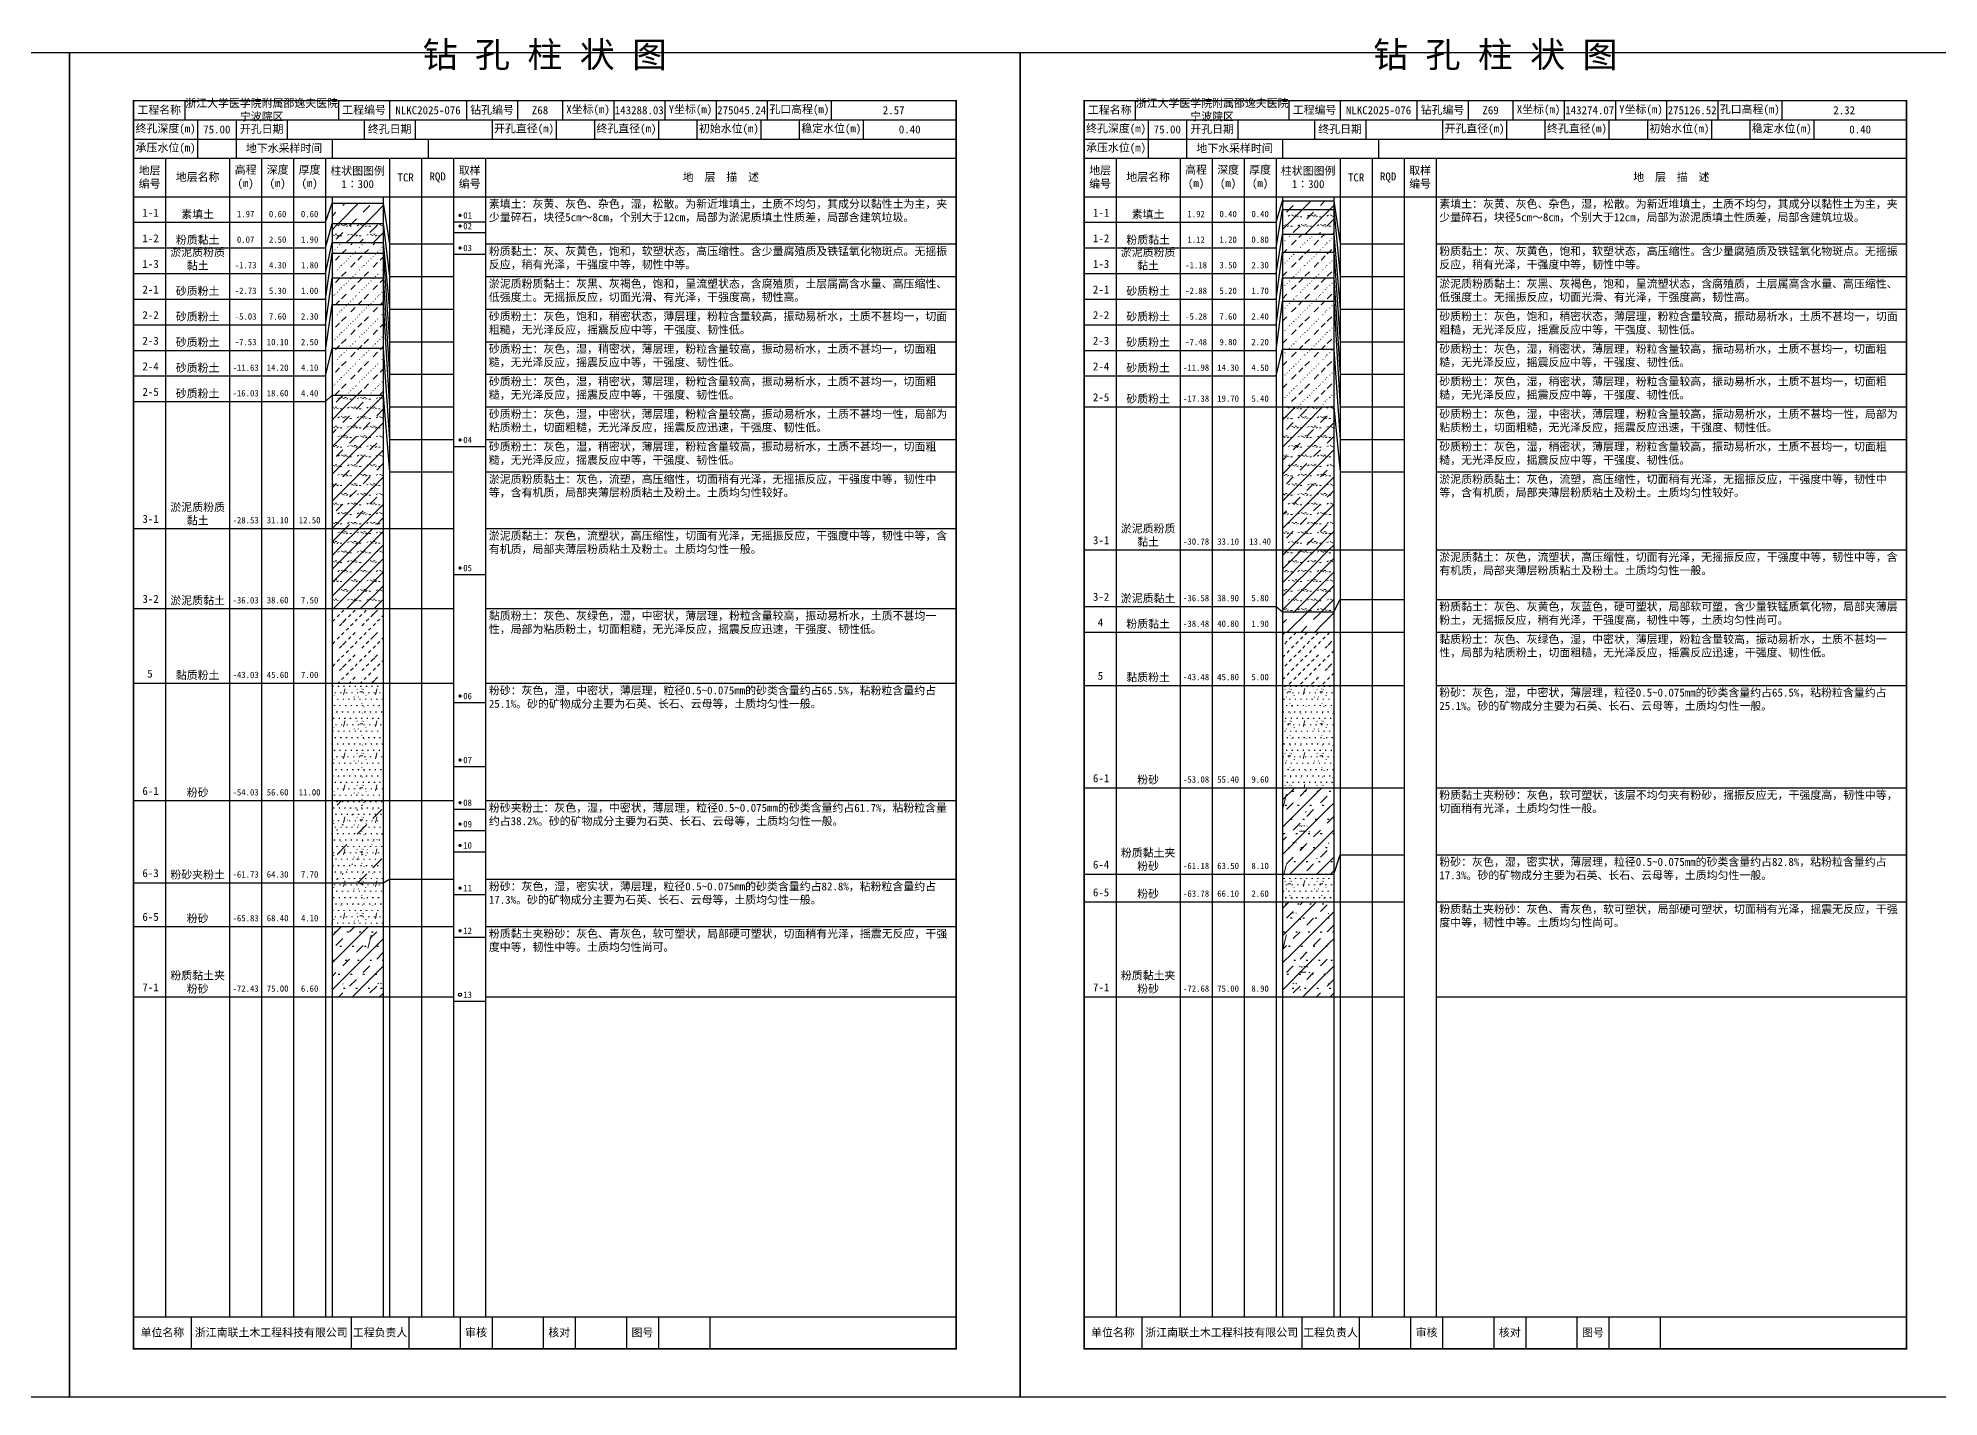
# Model space of a CAD drawing. Extents: x 297 to 65340, y 0 to 425.
# Drawn here: x 52559 to 53153, y 0 to 425 of the extents above; entities that cross this region are included whole.
import ezdxf
from ezdxf.enums import TextEntityAlignment as Align

# ---------------------------------------------------------------- set-up
doc = ezdxf.new("R2010")
doc.units = 0
doc.layers.get('0').update_dxf_attribs({"linetype": 'CONTINUOUS'})
doc.layers.add('FRAME', color=7, linetype='CONTINUOUS')
doc.layers.add('STRATUM', color=7, linetype='CONTINUOUS')
doc.layers.add('HATCH', color=7, linetype='CONTINUOUS', lineweight=13)
doc.styles.add('ST', font='')
doc.styles.get('ST').set_extended_font_data('SimSun')
pattern_1 = [(45, (0, 0), (-4.2426407, 4.2426407), [10, 0]), (45, (1.061, -3.182), (-2.12132034, 6.363961), [3, -3])]
pattern_2 = [(45, (0, 0), (-4.2426407, 4.2426407), [10, 0]), (45, (1.061, -3.182), (-2.12132034, 6.363961), [3, -3]), (26.565, (1.0741, -0.2536), (5.99982296, 5.99981224), [0.567, -12.849]), (0, (0.507, -0.2536), (0, 6), [0.567, -5.433]), (26.565, (-1.5813, 0), (5.99982296, 5.99981224), [0.567, -12.849]), (0, (-1.074, 0.2536), (0, 6), [0.567, -5.433]), (153.435, (0.5071, -0.2536), (-5.9998176, -5.36e-06), [1.134, -12.2826]), (26.565, (4.0741, 2.7464), (5.99982296, 5.99981224), [0.567, -12.849]), (0, (3.507, 2.7464), (0, 6), [0.567, -5.433]), (26.565, (1.4187, 3), (5.99982296, 5.99981224), [0.567, -12.849]), (0, (1.926, 3.2536), (0, 6), [0.567, -5.433]), (153.435, (3.5071, 2.7464), (-5.9998176, -5.36e-06), [1.134, -12.2826])]
pattern_3 = [(45.000006, (0, 0), (-7.3e-07, 6.99998237), [1.971956, -7.927535]), (45.000006, (2.813, 2.829), (-7.3e-07, 6.99998237), [1.99367, -7.905828]), (45.000006, (5.0675, 5.082), (-7.3e-07, 6.99998237), [1.813609, -8.085882]), (26.565052, (0, 3.5), (7.00000042, 7.00000017), [0.0965, -15.555976]), (36.869899, (0.7, 4.2), (6.999999835, 7.000000165), [0.197747, -34.802253]), (315.00001, (3.5, 6.976), (6.99998237, 1.2e-06), [0.033054, -9.866441]), (26.565052, (3.5, 0), (7.00000042, 7.00000017), [0.144749, -15.507727]), (26.565052, (4.2, 0.7), (7.00000042, 7.00000017), [0.10528, -15.547196]), (90.000004, (4.55, 1.05), (-7, -5e-07), [0.028767, -6.971233]), (26.565052, (4.9, 1.4), (7.00000042, 7.00000017), [0.091014, -31.213938]), (36.869899, (5.6, 2.1), (6.999999835, 7.000000165), [0.110692, -34.889308]), (45.000002, (6.3, 2.8), (-2.4e-07, 6.99998237), [0.109112, -9.790383]), (315.00001, (6.914, 3.548), (6.99998237, 1.2e-06), [0.033054, -9.866441]), (36.869898, (1.4, 4.9), (6.999999957, 7.000000043), [0.10224, -34.89776]), (53.130103, (2.1, 5.6), (13.999999763, 21.000000158), [0.134384, -34.865616]), (53.130103, (2.8, 6.3), (13.999999763, 21.000000158), [0.126246, -34.873754])]
pattern_4 = [(45, (0, 0), (-2.12132034, 2.12132034), [10, 0]), (26.565, (1.0741, -0.2536), (5.99982296, 5.99981224), [0.567, -12.849]), (0, (0.507, -0.2536), (0, 6), [0.567, -5.433]), (26.565, (-1.5813, 0), (5.99982296, 5.99981224), [0.567, -12.849]), (0, (-1.074, 0.2536), (0, 6), [0.567, -5.433]), (153.435, (0.5071, -0.2536), (-5.9998176, -5.36e-06), [1.134, -12.2826]), (26.565, (4.0741, 2.7464), (5.99982296, 5.99981224), [0.567, -12.849]), (0, (3.507, 2.7464), (0, 6), [0.567, -5.433]), (26.565, (1.4187, 3), (5.99982296, 5.99981224), [0.567, -12.849]), (0, (1.926, 3.2536), (0, 6), [0.567, -5.433]), (153.435, (3.5071, 2.7464), (-5.9998176, -5.36e-06), [1.134, -12.2826])]
pattern_5 = [(45.000005, (0, 0), (-6e-07, 6.99998237), [0.947297, -8.952198]), (45.000005, (1.4, 1.4), (-6e-07, 6.99998237), [0.986898, -8.912597]), (45.000005, (2.8, 2.8), (-6e-07, 6.99998237), [1.060182, -8.839313]), (45.000005, (4.2, 4.2), (-6e-07, 6.99998237), [0.949178, -8.950318]), (45.000005, (5.6, 5.6), (-6e-07, 6.99998237), [1.036501, -8.862994]), (45.000005, (3.5, 0), (-6e-07, 6.99998237), [1.013348, -8.886147]), (45.000005, (4.9, 1.4), (-6e-07, 6.99998237), [1.078956, -12.120371]), (45.000005, (6.3, 2.8), (-6e-07, 6.99998237), [0.998824, -8.900671]), (45.000003, (0.7, 4.2), (-3.7e-07, 6.99998237), [1.05533, -8.844165]), (45.000003, (2.1, 5.6), (-3.7e-07, 6.99998237), [1.036501, -8.862994])]
pattern_6 = [(82.875, (-0.8346, -1.206), (0.00036925, 10.000176442), [0.08929, -80.53371]), (143.13, (-0.7336, -1.2818), (-29.99996427, 20.00005359), [0.12627, -49.87373]), (172.875, (-0.5564, -1.304), (-70.000245666, 9.99966033), [0.17857, -80.44443]), (206.565, (-0.378, -1.2147), (-9.99970493, -9.99968706), [0.19954, -22.16046]), (243.435, (-0.2887, -1.0363), (8.93e-06, -9.999696), [0.19954, -22.16146]), (255.964, (-0.1994, -0.679), (-0.00020004, -9.99950129), [0.36813, -40.86287]), (255.964, (0.1106, 0.561), (-0.00020004, -9.99950129), [1.27838, -39.95262]), (255.964, (0.179, 0.835), (-0.00020004, -9.99950129), [0.28235, -40.94865]), (216.87, (0.3694, 1.0892), (-9.999982136, -10.000017864), [0.12627, -49.87373]), (243.435, (0.2683, 1.0135), (8.93e-06, -9.999696), [0.19954, -22.16146]), (206.565, (0.548, 1.1785), (-9.99970493, -9.99968706), [0.19954, -22.16046]), (172.875, (0.725, 1.1563), (-70.000245666, 9.99966033), [0.17857, -80.44443]), (143.13, (0.826, 1.0806), (-29.99996427, 20.00005359), [0.12627, -49.87373]), (82.875, (0.815, 0.992), (0.00036925, 10.000176442), [0.08929, -80.53371]), (0, (-0.33, 0.34), (0, 10), [0.89286, -9.10714]), (0, (0.025, 0), (1, 2), [0, -1.75]), (0, (0, 0.025), (1, 2), [0, -1.75]), (0, (0, 0), (1, 2), [0, -1.75]), (0, (-0.025, 0), (1, 2), [0, -1.75]), (0, (0, -0.025), (1, 2), [0, -1.75])]
pattern_7 = [(82.875, (-1.8361, -2.6533), (0.00081235, 22.00038817), [0.196438, -177.174162]), (143.13, (-1.614, -2.82), (-65.9999214, 44.0001179), [0.277794, -109.722206]), (172.875, (-1.224, -2.8687), (-154.00054047, 21.99925272), [0.392854, -176.977746]), (206.565, (-0.831, -2.672), (-21.9993508, -21.9993115), [0.438988, -48.753012]), (243.435, (-0.635, -2.28), (1.96e-05, -21.9993312), [0.438988, -48.755212]), (255.964, (-0.4387, -1.494), (-0.0004401, -21.99890283), [0.809886, -89.898314]), (255.964, (0.2434, 1.2344), (-0.0004401, -21.99890283), [2.812436, -87.895764]), (255.964, (0.394, 1.837), (-0.0004401, -21.99890283), [0.62117, -90.08703]), (216.87, (0.8126, 2.3963), (-21.9999607, -22.0000393), [0.277794, -109.722206]), (243.435, (0.59, 2.23), (1.96e-05, -21.9993312), [0.438988, -48.755212]), (206.565, (1.205, 2.593), (-21.9993508, -21.9993115), [0.438988, -48.753012]), (172.875, (1.595, 2.544), (-154.00054047, 21.99925272), [0.392854, -176.977746]), (143.13, (1.8173, 2.3772), (-65.9999214, 44.0001179), [0.277794, -109.722206]), (82.875, (1.793, 2.1823), (0.00081235, 22.00038817), [0.196438, -177.174162]), (0, (-0.725, 0.748), (0, 22), [1.964292, -20.035708]), (0, (0.055, 0), (2.2, 4.4), [0, -3.85]), (0, (0, 0.055), (2.2, 4.4), [0, -3.85]), (0, (0, 0), (2.2, 4.4), [0, -3.85]), (0, (-0.055, 0), (2.2, 4.4), [0, -3.85]), (0, (0, -0.055), (2.2, 4.4), [0, -3.85])]

# ---------------------------------------------------------------- blocks, each defined once
blk = doc.blocks.new('SolidCircle')
at = {"const_width": 0.5}
blk.add_lwpolyline([(-0.25, 0, 1), (0.25, 0, 1)], format="xyb", close=True, dxfattribs=at)

msp = doc.modelspace()

# ---------------------------------------------------------------- hatches: boundary and pattern name
at = {"layer": 'HATCH'}
h = msp.add_hatch(dxfattribs=at)
h.set_pattern_fill('FZNT', color=256, style=0)
h.set_pattern_definition(pattern_1)
h.paths.add_polyline_path([(52667, 373), (52651, 373), (52651, 366.67), (52667, 366.67)])
h = msp.add_hatch(dxfattribs=at)
h.set_pattern_fill('FZNT', color=256, style=0)
h.set_pattern_definition(pattern_1)
h.paths.add_polyline_path([(52964, 373.67), (52948, 373.67), (52948, 371), (52964, 371)])
h = msp.add_hatch(dxfattribs=at)
h.set_pattern_fill('YNFNT', color=256, style=0)
h.set_pattern_definition(pattern_2)
h.paths.add_polyline_path([(52964, 371), (52948, 371), (52948, 363.33), (52964, 363.33)])
h = msp.add_hatch(dxfattribs=at)
h.set_pattern_fill('YNFNT', color=256, style=0)
h.set_pattern_definition(pattern_2)
h.paths.add_polyline_path([(52667, 366.67), (52651, 366.67), (52651, 360.67), (52667, 360.67)])
h = msp.add_hatch(dxfattribs=at)
h.set_pattern_fill('SZFT', color=256, style=0)
h.set_pattern_definition(pattern_3)
h.paths.add_polyline_path([(52964, 363.33), (52948, 363.33), (52948, 357.67), (52964, 357.67)])
h = msp.add_hatch(dxfattribs=at)
h.set_pattern_fill('SZFT', color=256, style=0)
h.set_pattern_definition(pattern_3)
h.paths.add_polyline_path([(52667, 360.67), (52651, 360.67), (52651, 357.33), (52667, 357.33)])
h = msp.add_hatch(dxfattribs=at)
h.set_pattern_fill('SZFT', color=256, style=0)
h.set_pattern_definition(pattern_3)
h.paths.add_polyline_path([(52667, 357.33), (52651, 357.33), (52651, 349.67), (52667, 349.67)])
h = msp.add_hatch(dxfattribs=at)
h.set_pattern_fill('SZFT', color=256, style=0)
h.set_pattern_definition(pattern_3)
h.paths.add_polyline_path([(52964, 357.67), (52948, 357.67), (52948, 349.67), (52964, 349.67)])
h = msp.add_hatch(dxfattribs=at)
h.set_pattern_fill('SZFT', color=256, style=0)
h.set_pattern_definition(pattern_3)
h.paths.add_polyline_path([(52667, 349.67), (52651, 349.67), (52651, 341.33), (52667, 341.33)])
h = msp.add_hatch(dxfattribs=at)
h.set_pattern_fill('SZFT', color=256, style=0)
h.set_pattern_definition(pattern_3)
h.paths.add_polyline_path([(52964, 349.67), (52948, 349.67), (52948, 342.33), (52964, 342.33)])
h = msp.add_hatch(dxfattribs=at)
h.set_pattern_fill('SZFT', color=256, style=0)
h.set_pattern_definition(pattern_3)
h.paths.add_polyline_path([(52667, 341.33), (52651, 341.33), (52651, 327.67), (52667, 327.67)])
h = msp.add_hatch(dxfattribs=at)
h.set_pattern_fill('SZFT', color=256, style=0)
h.set_pattern_definition(pattern_3)
h.paths.add_polyline_path([(52964, 342.33), (52948, 342.33), (52948, 327.33), (52964, 327.33)])
h = msp.add_hatch(dxfattribs=at)
h.set_pattern_fill('SZFT', color=256, style=0)
h.set_pattern_definition(pattern_3)
h.paths.add_polyline_path([(52667, 327.67), (52651, 327.67), (52651, 313), (52667, 313)])
h = msp.add_hatch(dxfattribs=at)
h.set_pattern_fill('SZFT', color=256, style=0)
h.set_pattern_definition(pattern_3)
h.paths.add_polyline_path([(52964, 327.33), (52948, 327.33), (52948, 309.33), (52964, 309.33)])
h = msp.add_hatch(dxfattribs=at)
h.set_pattern_fill('YNFNT', color=256, style=0)
h.set_pattern_definition(pattern_2)
h.paths.add_polyline_path([(52667, 313), (52651, 313), (52651, 271.33), (52667, 271.33)])
h = msp.add_hatch(dxfattribs=at)
h.set_pattern_fill('YNFNT', color=256, style=0)
h.set_pattern_definition(pattern_2)
h.paths.add_polyline_path([(52964, 309.33), (52948, 309.33), (52948, 264.67), (52964, 264.67)])
h = msp.add_hatch(dxfattribs=at)
h.set_pattern_fill('YNNT', color=256, style=0)
h.set_pattern_definition(pattern_4)
h.paths.add_polyline_path([(52667, 271.33), (52651, 271.33), (52651, 246.33), (52667, 246.33)])
h = msp.add_hatch(dxfattribs=at)
h.set_pattern_fill('YNNT', color=256, style=0)
h.set_pattern_definition(pattern_4)
h.paths.add_polyline_path([(52964, 264.67), (52948, 264.67), (52948, 245.33), (52964, 245.33)])
h = msp.add_hatch(dxfattribs=at)
h.set_pattern_fill('NZFT', color=256, style=0)
h.set_pattern_definition(pattern_5)
h.paths.add_polyline_path([(52667, 246.33), (52651, 246.33), (52651, 223), (52667, 223)])
h = msp.add_hatch(dxfattribs=at)
h.set_pattern_fill('FZNT', color=256, style=0)
h.set_pattern_definition(pattern_1)
h.paths.add_polyline_path([(52964, 245.33), (52948, 245.33), (52948, 239), (52964, 239)])
h = msp.add_hatch(dxfattribs=at)
h.set_pattern_fill('NZFT', color=256, style=0)
h.set_pattern_definition(pattern_5)
h.paths.add_polyline_path([(52964, 239), (52948, 239), (52948, 222.33), (52964, 222.33)])
h = msp.add_hatch(dxfattribs=at)
h.set_pattern_fill('FS', color=256, style=0)
h.set_pattern_definition(pattern_6)
h.paths.add_polyline_path([(52667, 223), (52651, 223), (52651, 186.33), (52667, 186.33)])
h = msp.add_hatch(dxfattribs=at)
h.set_pattern_fill('FS', color=256, style=0)
h.set_pattern_definition(pattern_6)
h.paths.add_polyline_path([(52964, 222.33), (52948, 222.33), (52948, 190.33), (52964, 190.33)])
h = msp.add_hatch(dxfattribs=at)
h.set_pattern_fill('FZNT', color=256, style=0)
h.set_pattern_definition(pattern_1)
h.paths.add_polyline_path([(52964, 190.33), (52948, 190.33), (52948, 163.33), (52964, 163.33)])
h = msp.add_hatch(dxfattribs=at)
h.set_pattern_fill('FS', color=256, scale=2.2, style=0)
h.set_pattern_definition(pattern_7)
h.paths.add_polyline_path([(52964, 190.33), (52948, 190.33), (52948, 163.33), (52964, 163.33)])
h = msp.add_hatch(dxfattribs=at)
h.set_pattern_fill('FS', color=256, style=0)
h.set_pattern_definition(pattern_6)
h.paths.add_polyline_path([(52667, 186.33), (52651, 186.33), (52651, 160.67), (52667, 160.67)])
h = msp.add_hatch(dxfattribs=at)
h.set_pattern_fill('SZFT', color=256, scale=2.2, style=0)
h.set_pattern_definition([(45.000006, (0, 0), (-1.6e-06, 15.3999612), [4.338303, -17.440577]), (45.000006, (6.188, 6.223), (-1.6e-06, 15.3999612), [4.386074, -17.3928216]), (45.000006, (11.148, 11.181), (-1.6e-06, 15.3999612), [3.98994, -17.7889404]), (26.565052, (0, 7.7), (15.4000009, 15.4000004), [0.2123, -34.223147]), (36.869899, (1.54, 9.24), (15.39999964, 15.40000036), [0.4350434, -76.5649566]), (315.00001, (7.7, 15.347), (15.3999612, 2.7e-06), [0.072719, -21.70617]), (26.565052, (7.7, 0), (15.4000009, 15.4000004), [0.318448, -34.1169994]), (26.565052, (9.24, 1.54), (15.4000009, 15.4000004), [0.231616, -34.203831]), (90.000004, (10.01, 2.31), (-15.4, -1e-06), [0.0632874, -15.3367126]), (26.565052, (10.78, 3.08), (15.4000009, 15.4000004), [0.200231, -68.670664]), (36.869899, (12.32, 4.62), (15.39999964, 15.40000036), [0.2435224, -76.7564776]), (45.000002, (13.86, 6.16), (-5e-07, 15.3999612), [0.2400464, -21.5388426]), (315.00001, (15.211, 7.805), (15.3999612, 2.7e-06), [0.072719, -21.70617]), (36.869898, (3.08, 10.78), (15.3999999, 15.4000001), [0.224928, -76.775072]), (53.130103, (4.62, 12.32), (30.79999948, 46.20000035), [0.295645, -76.704355]), (53.130103, (6.16, 13.86), (30.79999948, 46.20000035), [0.277741, -76.722259])])
h.paths.add_polyline_path([(52667, 186.33), (52651, 186.33), (52651, 160.67), (52667, 160.67)])
h = msp.add_hatch(dxfattribs=at)
h.set_pattern_fill('FS', color=256, style=0)
h.set_pattern_definition(pattern_6)
h.paths.add_polyline_path([(52667, 160.67), (52651, 160.67), (52651, 147), (52667, 147)])
h = msp.add_hatch(dxfattribs=at)
h.set_pattern_fill('FS', color=256, style=0)
h.set_pattern_definition(pattern_6)
h.paths.add_polyline_path([(52964, 163.33), (52948, 163.33), (52948, 154.67), (52964, 154.67)])
h = msp.add_hatch(dxfattribs=at)
h.set_pattern_fill('FZNT', color=256, style=0)
h.set_pattern_definition(pattern_1)
h.paths.add_polyline_path([(52964, 154.67), (52948, 154.67), (52948, 125), (52964, 125)])
h = msp.add_hatch(dxfattribs=at)
h.set_pattern_fill('FS', color=256, scale=2.2, style=0)
h.set_pattern_definition(pattern_7)
h.paths.add_polyline_path([(52964, 154.67), (52948, 154.67), (52948, 125), (52964, 125)])
h = msp.add_hatch(dxfattribs=at)
h.set_pattern_fill('FZNT', color=256, style=0)
h.set_pattern_definition(pattern_1)
h.paths.add_polyline_path([(52667, 147), (52651, 147), (52651, 125), (52667, 125)])
h = msp.add_hatch(dxfattribs=at)
h.set_pattern_fill('FS', color=256, scale=2.2, style=0)
h.set_pattern_definition(pattern_7)
h.paths.add_polyline_path([(52667, 147), (52651, 147), (52651, 125), (52667, 125)])

# ---------------------------------------------------------------- linework, layer by layer
at = {"layer": 'FRAME', "color": 245, "linetype": 'Continuous'}
for points in [[(52272, 0), (52569, 0), (52569, 420), (52272, 420)], [(52569, 0), (52866, 0), (52866, 420), (52569, 420)], [(52866, 0), (53163, 0), (53163, 420), (52866, 420)]]:
    msp.add_lwpolyline(points, close=True, dxfattribs=at)
at = {"layer": 'FRAME', "linetype": 'Continuous', "const_width": 0.5}
for points in [[(52589, 15), (52846, 15), (52846, 405), (52589, 405)], [(52886, 15), (53143, 15), (53143, 405), (52886, 405)]]:
    msp.add_lwpolyline(points, close=True, dxfattribs=at)
at = {"layer": 'FRAME', "color": 0, "linetype": 'Continuous'}
for points in [[(52605, 405), (52605, 399)], [(52653, 405), (52653, 399)], [(52669, 405), (52669, 399)], [(52693, 405), (52693, 399)], [(52709, 405), (52709, 399)], [(52723, 405), (52723, 399)], [(52739, 405), (52739, 399)], [(52755, 405), (52755, 399)], [(52771, 405), (52771, 399)], [(52787, 405), (52787, 399)], [(52807, 405), (52807, 399)], [(52846, 405), (52846, 399)], [(52902, 405), (52902, 399)], [(52950, 405), (52950, 399)], [(52966, 405), (52966, 399)], [(52990, 405), (52990, 399)], [(53006, 405), (53006, 399)], [(53020, 405), (53020, 399)], [(53036, 405), (53036, 399)], [(53052, 405), (53052, 399)], [(53068, 405), (53068, 399)], [(53084, 405), (53084, 399)], [(53104, 405), (53104, 399)], [(53143, 405), (53143, 399)], [(52589, 399), (52846, 399)], [(52609, 399), (52609, 393)], [(52621, 399), (52621, 393)], [(52637, 399), (52637, 393)], [(52661, 399), (52661, 393)], [(52677, 399), (52677, 393)], [(52701, 399), (52701, 393)], [(52721, 399), (52721, 393)], [(52733, 399), (52733, 393)], [(52753, 399), (52753, 393)], [(52765, 399), (52765, 393)], [(52785, 399), (52785, 393)], [(52797, 399), (52797, 393)], [(52817, 399), (52817, 393)], [(52846, 399), (52846, 393)], [(52886, 399), (53143, 399)], [(52906, 399), (52906, 393)], [(52918, 399), (52918, 393)], [(52934, 399), (52934, 393)], [(52958, 399), (52958, 393)], [(52974, 399), (52974, 393)], [(52998, 399), (52998, 393)], [(53018, 399), (53018, 393)], [(53030, 399), (53030, 393)], [(53050, 399), (53050, 393)], [(53062, 399), (53062, 393)], [(53082, 399), (53082, 393)], [(53094, 399), (53094, 393)], [(53114, 399), (53114, 393)], [(53143, 399), (53143, 393)], [(52589, 393), (52846, 393)], [(52609, 393), (52609, 387)], [(52621, 393), (52621, 387)], [(52651, 393), (52651, 387)], [(52681, 393), (52681, 387)], [(52886, 393), (53143, 393)], [(52906, 393), (52906, 387)], [(52918, 393), (52918, 387)], [(52948, 393), (52948, 387)], [(52978, 393), (52978, 387)], [(52589, 387), (52846, 387)], [(52599, 387), (52599, 25)], [(52619, 387), (52619, 25)], [(52629, 387), (52629, 25)], [(52639, 387), (52639, 25)], [(52649, 387), (52649, 25)], [(52669, 387), (52669, 25)], [(52679, 387), (52679, 25)], [(52689, 387), (52689, 25)], [(52699, 387), (52699, 25)], [(52846, 387), (52846, 25)], [(52886, 387), (53143, 387)], [(52896, 387), (52896, 25)], [(52916, 387), (52916, 25)], [(52926, 387), (52926, 25)], [(52936, 387), (52936, 25)], [(52946, 387), (52946, 25)], [(52966, 387), (52966, 25)], [(52976, 387), (52976, 25)], [(52986, 387), (52986, 25)], [(52996, 387), (52996, 25)], [(53143, 387), (53143, 25)], [(52589, 375), (52846, 375)], [(52651, 375), (52651, 25)], [(52667, 375), (52667, 25)], [(52886, 375), (53143, 375)], [(52948, 375), (52948, 25)], [(52964, 375), (52964, 25)], [(52589, 25), (52846, 25)], [(52607, 25), (52607, 15)], [(52657, 25), (52657, 15)], [(52675, 25), (52675, 15)], [(52691, 25), (52691, 15)], [(52701, 25), (52701, 15)], [(52717, 25), (52717, 15)], [(52727, 25), (52727, 15)], [(52743, 25), (52743, 15)], [(52753, 25), (52753, 15)], [(52769, 25), (52769, 15)], [(52886, 25), (53143, 25)], [(52904, 25), (52904, 15)], [(52954, 25), (52954, 15)], [(52972, 25), (52972, 15)], [(52988, 25), (52988, 15)], [(52998, 25), (52998, 15)], [(53014, 25), (53014, 15)], [(53024, 25), (53024, 15)], [(53040, 25), (53040, 15)], [(53050, 25), (53050, 15)], [(53066, 25), (53066, 15)]]:
    msp.add_lwpolyline(points, dxfattribs=at)
at = {"layer": 'STRATUM', "linetype": 'Continuous'}
for points in [[(52649, 367), (52651, 373), (52667, 373), (52669, 360.23)], [(52946, 367), (52948, 373.67), (52964, 373.67), (52966, 360.23)], [(52946, 359), (52948, 371), (52964, 371), (52966, 350.06)], [(52589, 367), (52599, 367)], [(52599, 367), (52619, 367)], [(52619, 367), (52629, 367)], [(52629, 367), (52639, 367)], [(52639, 367), (52649, 367)], [(52649, 359), (52651, 366.67), (52667, 366.67), (52669, 350.06)], [(52689, 367.17), (52699, 367.17)], [(52689, 363.83), (52699, 363.83)], [(52886, 367), (52896, 367)], [(52896, 367), (52916, 367)], [(52916, 367), (52926, 367)], [(52926, 367), (52936, 367)], [(52936, 367), (52946, 367)], [(52946, 351), (52948, 363.33), (52964, 363.33), (52966, 339.88)], [(52589, 359), (52599, 359)], [(52599, 359), (52619, 359)], [(52619, 359), (52629, 359)], [(52629, 359), (52639, 359)], [(52639, 359), (52649, 359)], [(52649, 351), (52651, 360.67), (52667, 360.67), (52669, 339.88)], [(52649, 343), (52651, 357.33), (52667, 357.33), (52669, 329.7)], [(52669, 360.23), (52679, 360.23)], [(52679, 360.23), (52689, 360.23)], [(52689, 357), (52699, 357)], [(52699, 360.23), (52846, 360.23)], [(52886, 359), (52896, 359)], [(52896, 359), (52916, 359)], [(52916, 359), (52926, 359)], [(52926, 359), (52936, 359)], [(52936, 359), (52946, 359)], [(52946, 343), (52948, 357.67), (52964, 357.67), (52966, 329.7)], [(52966, 360.23), (52976, 360.23)], [(52976, 360.23), (52986, 360.23)], [(52996, 360.23), (53143, 360.23)], [(52589, 351), (52599, 351)], [(52599, 351), (52619, 351)], [(52619, 351), (52629, 351)], [(52629, 351), (52639, 351)], [(52639, 351), (52649, 351)], [(52886, 351), (52896, 351)], [(52896, 351), (52916, 351)], [(52916, 351), (52926, 351)], [(52926, 351), (52936, 351)], [(52936, 351), (52946, 351)], [(52649, 335), (52651, 349.67), (52667, 349.67), (52669, 319.53)], [(52669, 350.06), (52679, 350.06)], [(52679, 350.06), (52689, 350.06)], [(52699, 350.06), (52846, 350.06)], [(52946, 335), (52948, 349.67), (52964, 349.67), (52966, 319.53)], [(52966, 350.06), (52976, 350.06)], [(52976, 350.06), (52986, 350.06)], [(52996, 350.06), (53143, 350.06)], [(52589, 343), (52599, 343)], [(52599, 343), (52619, 343)], [(52619, 343), (52629, 343)], [(52629, 343), (52639, 343)], [(52639, 343), (52649, 343)], [(52649, 327), (52651, 341.33), (52667, 341.33), (52669, 309.35)], [(52669, 339.88), (52679, 339.88)], [(52679, 339.88), (52689, 339.88)], [(52699, 339.88), (52846, 339.88)], [(52886, 343), (52896, 343)], [(52896, 343), (52916, 343)], [(52916, 343), (52926, 343)], [(52926, 343), (52936, 343)], [(52936, 343), (52946, 343)], [(52946, 327), (52948, 342.33), (52964, 342.33), (52966, 309.35)], [(52966, 339.88), (52976, 339.88)], [(52976, 339.88), (52986, 339.88)], [(52996, 339.88), (53143, 339.88)], [(52589, 335), (52599, 335)], [(52599, 335), (52619, 335)], [(52619, 335), (52629, 335)], [(52629, 335), (52639, 335)], [(52639, 335), (52649, 335)], [(52886, 335), (52896, 335)], [(52896, 335), (52916, 335)], [(52916, 335), (52926, 335)], [(52926, 335), (52936, 335)], [(52936, 335), (52946, 335)], [(52589, 327), (52599, 327)], [(52599, 327), (52619, 327)], [(52619, 327), (52629, 327)], [(52629, 327), (52639, 327)], [(52639, 327), (52649, 327)], [(52649, 319), (52651, 327.67), (52667, 327.67), (52669, 299.17)], [(52669, 329.7), (52679, 329.7)], [(52679, 329.7), (52689, 329.7)], [(52699, 329.7), (52846, 329.7)], [(52886, 327), (52896, 327)], [(52896, 327), (52916, 327)], [(52916, 327), (52926, 327)], [(52926, 327), (52936, 327)], [(52936, 327), (52946, 327)], [(52946, 319), (52948, 327.33), (52964, 327.33), (52966, 299.17)], [(52966, 329.7), (52976, 329.7)], [(52976, 329.7), (52986, 329.7)], [(52996, 329.7), (53143, 329.7)], [(52589, 319), (52599, 319)], [(52599, 319), (52619, 319)], [(52619, 319), (52629, 319)], [(52629, 319), (52639, 319)], [(52639, 319), (52649, 319)], [(52669, 319.53), (52679, 319.53)], [(52679, 319.53), (52689, 319.53)], [(52699, 319.53), (52846, 319.53)], [(52886, 319), (52896, 319)], [(52896, 319), (52916, 319)], [(52916, 319), (52926, 319)], [(52926, 319), (52936, 319)], [(52936, 319), (52946, 319)], [(52966, 319.53), (52976, 319.53)], [(52976, 319.53), (52986, 319.53)], [(52996, 319.53), (53143, 319.53)], [(52589, 311), (52599, 311)], [(52599, 311), (52619, 311)], [(52619, 311), (52629, 311)], [(52629, 311), (52639, 311)], [(52639, 311), (52649, 311)], [(52649, 311), (52651, 313), (52667, 313), (52669, 289)], [(52669, 309.35), (52679, 309.35)], [(52679, 309.35), (52689, 309.35)], [(52699, 309.35), (52846, 309.35)], [(52886, 309.33), (52896, 309.33)], [(52896, 309.33), (52916, 309.33)], [(52916, 309.33), (52926, 309.33)], [(52926, 309.33), (52936, 309.33)], [(52936, 309.33), (52946, 309.33)], [(52946, 309.33), (52948, 309.33), (52964, 309.33), (52966, 289)], [(52966, 309.35), (52976, 309.35)], [(52976, 309.35), (52986, 309.35)], [(52996, 309.35), (53143, 309.35)], [(52669, 299.17), (52679, 299.17)], [(52679, 299.17), (52689, 299.17)], [(52689, 297), (52699, 297)], [(52699, 299.17), (52846, 299.17)], [(52966, 299.17), (52976, 299.17)], [(52976, 299.17), (52986, 299.17)], [(52996, 299.17), (53143, 299.17)], [(52669, 289), (52679, 289)], [(52679, 289), (52689, 289)], [(52699, 289), (52846, 289)], [(52966, 289), (52976, 289)], [(52976, 289), (52986, 289)], [(52996, 289), (53143, 289)], [(52589, 271.33), (52599, 271.33)], [(52599, 271.33), (52619, 271.33)], [(52619, 271.33), (52629, 271.33)], [(52629, 271.33), (52639, 271.33)], [(52639, 271.33), (52649, 271.33)], [(52649, 271.33), (52651, 271.33), (52667, 271.33), (52669, 271.33)], [(52669, 271.33), (52679, 271.33)], [(52679, 271.33), (52689, 271.33)], [(52699, 271.33), (52846, 271.33)], [(52886, 264.67), (52896, 264.67)], [(52896, 264.67), (52916, 264.67)], [(52916, 264.67), (52926, 264.67)], [(52926, 264.67), (52936, 264.67)], [(52936, 264.67), (52946, 264.67)], [(52946, 264.67), (52948, 264.67), (52964, 264.67), (52966, 264.67)], [(52966, 264.67), (52976, 264.67)], [(52976, 264.67), (52986, 264.67)], [(52996, 264.67), (53143, 264.67)], [(52689, 257), (52699, 257)], [(52589, 246.33), (52599, 246.33)], [(52599, 246.33), (52619, 246.33)], [(52619, 246.33), (52629, 246.33)], [(52629, 246.33), (52639, 246.33)], [(52639, 246.33), (52649, 246.33)], [(52649, 246.33), (52651, 246.33), (52667, 246.33), (52669, 246.33)], [(52669, 246.33), (52679, 246.33)], [(52679, 246.33), (52689, 246.33)], [(52699, 246.33), (52846, 246.33)], [(52886, 247), (52896, 247)], [(52896, 247), (52916, 247)], [(52916, 247), (52926, 247)], [(52926, 247), (52936, 247)], [(52936, 247), (52946, 247)], [(52946, 247), (52948, 245.33), (52964, 245.33), (52966, 249.18)], [(52966, 249.18), (52976, 249.18)], [(52976, 249.18), (52986, 249.18)], [(52996, 249.18), (53143, 249.18)], [(52886, 239), (52896, 239)], [(52896, 239), (52916, 239)], [(52916, 239), (52926, 239)], [(52926, 239), (52936, 239)], [(52936, 239), (52946, 239)], [(52946, 239), (52948, 239), (52964, 239), (52966, 239)], [(52966, 239), (52976, 239)], [(52976, 239), (52986, 239)], [(52996, 239), (53143, 239)], [(52589, 223), (52599, 223)], [(52599, 223), (52619, 223)], [(52619, 223), (52629, 223)], [(52629, 223), (52639, 223)], [(52639, 223), (52649, 223)], [(52649, 223), (52651, 223), (52667, 223), (52669, 223)], [(52669, 223), (52679, 223)], [(52679, 223), (52689, 223)], [(52699, 223), (52846, 223)], [(52886, 222.33), (52896, 222.33)], [(52896, 222.33), (52916, 222.33)], [(52916, 222.33), (52926, 222.33)], [(52926, 222.33), (52936, 222.33)], [(52936, 222.33), (52946, 222.33)], [(52946, 222.33), (52948, 222.33), (52964, 222.33), (52966, 222.33)], [(52966, 222.33), (52976, 222.33)], [(52976, 222.33), (52986, 222.33)], [(52996, 222.33), (53143, 222.33)], [(52689, 217), (52699, 217)], [(52689, 197), (52699, 197)], [(52886, 190.33), (52896, 190.33)], [(52896, 190.33), (52916, 190.33)], [(52916, 190.33), (52926, 190.33)], [(52926, 190.33), (52936, 190.33)], [(52936, 190.33), (52946, 190.33)], [(52946, 190.33), (52948, 190.33), (52964, 190.33), (52966, 190.33)], [(52966, 190.33), (52976, 190.33)], [(52976, 190.33), (52986, 190.33)], [(52996, 190.33), (53143, 190.33)], [(52589, 186.33), (52599, 186.33)], [(52599, 186.33), (52619, 186.33)], [(52619, 186.33), (52629, 186.33)], [(52629, 186.33), (52639, 186.33)], [(52639, 186.33), (52649, 186.33)], [(52649, 186.33), (52651, 186.33), (52667, 186.33), (52669, 186.33)], [(52669, 186.33), (52679, 186.33)], [(52679, 186.33), (52689, 186.33)], [(52699, 186.33), (52846, 186.33)], [(52689, 183.67), (52699, 183.67)], [(52689, 177), (52699, 177)], [(52689, 170.33), (52699, 170.33)], [(52946, 163.33), (52948, 163.33), (52964, 163.33), (52966, 169.43)], [(52966, 169.43), (52976, 169.43)], [(52976, 169.43), (52986, 169.43)], [(52996, 169.43), (53143, 169.43)], [(52589, 160.67), (52599, 160.67)], [(52599, 160.67), (52619, 160.67)], [(52619, 160.67), (52629, 160.67)], [(52629, 160.67), (52639, 160.67)], [(52639, 160.67), (52649, 160.67)], [(52649, 160.67), (52651, 160.67), (52667, 160.67), (52669, 161.77)], [(52669, 161.77), (52679, 161.77)], [(52679, 161.77), (52689, 161.77)], [(52699, 161.77), (52846, 161.77)], [(52886, 163.33), (52896, 163.33)], [(52896, 163.33), (52916, 163.33)], [(52916, 163.33), (52926, 163.33)], [(52926, 163.33), (52936, 163.33)], [(52936, 163.33), (52946, 163.33)], [(52689, 157), (52699, 157)], [(52886, 154.67), (52896, 154.67)], [(52896, 154.67), (52916, 154.67)], [(52916, 154.67), (52926, 154.67)], [(52926, 154.67), (52936, 154.67)], [(52936, 154.67), (52946, 154.67)], [(52946, 154.67), (52948, 154.67), (52964, 154.67), (52966, 154.67)], [(52966, 154.67), (52976, 154.67)], [(52976, 154.67), (52986, 154.67)], [(52996, 154.67), (53143, 154.67)], [(52589, 147), (52599, 147)], [(52599, 147), (52619, 147)], [(52619, 147), (52629, 147)], [(52629, 147), (52639, 147)], [(52639, 147), (52649, 147)], [(52649, 147), (52651, 147), (52667, 147), (52669, 147)], [(52669, 147), (52679, 147)], [(52679, 147), (52689, 147)], [(52689, 143.67), (52699, 143.67)], [(52699, 147), (52846, 147)], [(52589, 125), (52599, 125)], [(52599, 125), (52619, 125)], [(52619, 125), (52629, 125)], [(52629, 125), (52639, 125)], [(52639, 125), (52649, 125)], [(52649, 125), (52651, 125), (52667, 125), (52669, 125)], [(52669, 125), (52679, 125)], [(52679, 125), (52689, 125)], [(52699, 125), (52846, 125)], [(52886, 125), (52896, 125)], [(52896, 125), (52916, 125)], [(52916, 125), (52926, 125)], [(52926, 125), (52936, 125)], [(52936, 125), (52946, 125)], [(52946, 125), (52948, 125), (52964, 125), (52966, 125)], [(52966, 125), (52976, 125)], [(52976, 125), (52986, 125)], [(52996, 125), (53143, 125)], [(52689, 123.67), (52699, 123.67)]]:
    msp.add_lwpolyline(points, dxfattribs=at)
at = {"layer": 'STRATUM'}
msp.add_circle((52691, 125.67), 0.5, dxfattribs=at)

# ---------------------------------------------------------------- block references
for p in [(52691, 369.17), (52691, 365.83), (52691, 359), (52691, 299), (52691, 259), (52691, 219), (52691, 199), (52691, 185.67), (52691, 179), (52691, 172.33), (52691, 159), (52691, 145.67)]:
    msp.add_blockref('SolidCircle', p, dxfattribs=at)

# ---------------------------------------------------------------- texts
at = {"layer": 'FRAME', "style": 'ST'}
for p in [(52717.5, 413), (53014.5, 413)]:
    msp.add_text('钻 孔 柱 状 图', height=8, dxfattribs=at).set_placement(p, align=Align.BOTTOM_CENTER)
at = {"layer": 'FRAME', "char_height": 2.5, "attachment_point": 5, "style": 'ST'}
for s, insert, width in [('浙江大学医学院附属邵逸夫医院宁波院区', (52629, 402), 48), ('X坐标(m)', (52731, 402), 16), ('Y坐标(m)', (52763, 402), 16), ('孔口高程(m)', (52797, 402), 20), ('浙江大学医学院附属邵逸夫医院宁波院区', (52926, 402), 48), ('X坐标(m)', (53028, 402), 16), ('Y坐标(m)', (53060, 402), 16), ('孔口高程(m)', (53094, 402), 20), ('工程名称', (52597, 402), 16), ('工程编号', (52661, 402), 16), ('NLKC2025-076', (52681, 402), 24), ('钻孔编号', (52701, 402), 16), ('Z68', (52716, 402), 14), ('143288.03', (52747, 402), 16), ('275045.24', (52779, 402), 16), ('2.57', (52826.5, 402), 39), ('工程名称', (52894, 402), 16), ('工程编号', (52958, 402), 16), ('NLKC2025-076', (52978, 402), 24), ('钻孔编号', (52998, 402), 16), ('Z69', (53013, 402), 14), ('143274.07', (53044, 402), 16), ('275126.52', (53076, 402), 16), ('2.32', (53123.5, 402), 39), ('终孔深度(m)', (52599, 396), 20), ('75.00', (52615, 396), 12), ('开孔日期', (52629, 396), 16), ('终孔日期', (52669, 396), 16), ('开孔直径(m)', (52711, 396), 20), ('终孔直径(m)', (52743, 396), 20), ('初始水位(m)', (52775, 396), 20), ('稳定水位(m)', (52807, 396), 20), ('0.40', (52831.5, 396), 29), ('终孔深度(m)', (52896, 396), 20), ('75.00', (52912, 396), 12), ('开孔日期', (52926, 396), 16), ('终孔日期', (52966, 396), 16), ('开孔直径(m)', (53008, 396), 20), ('终孔直径(m)', (53040, 396), 20), ('初始水位(m)', (53072, 396), 20), ('稳定水位(m)', (53104, 396), 20), ('0.40', (53128.5, 396), 29), ('承压水位(m)', (52599, 390), 20), ('地下水采样时间', (52636, 390), 30), ('承压水位(m)', (52896, 390), 20), ('地下水采样时间', (52933, 390), 30), ('地层编号', (52594, 381), 10), ('地层名称', (52609, 381), 20), ('高程\\P(m)', (52624, 381), 10), ('深度\\P(m)', (52634, 381), 10), ('厚度\\P(m)', (52644, 381), 10), ('柱状图图例\\P1∶300', (52659, 381), 20), ('TCR', (52674, 381), 10), ('RQD', (52684, 381), 10), ('取样编号', (52694, 381), 10), ('地  层  描  述', (52772.5, 381), 147), ('地层编号', (52891, 381), 10), ('地层名称', (52906, 381), 20), ('高程\\P(m)', (52921, 381), 10), ('深度\\P(m)', (52931, 381), 10), ('厚度\\P(m)', (52941, 381), 10), ('柱状图图例\\P1∶300', (52956, 381), 20), ('TCR', (52971, 381), 10), ('RQD', (52981, 381), 10), ('取样编号', (52991, 381), 10), ('地  层  描  述', (53069.5, 381), 147), ('单位名称', (52598, 20), 18), ('浙江南联土木工程科技有限公司', (52632, 20), 50), ('工程负责人', (52666, 20), 18), ('审核', (52696, 20), 10), ('核对', (52722, 20), 10), ('图号', (52748, 20), 10), ('单位名称', (52895, 20), 18), ('浙江南联土木工程科技有限公司', (52929, 20), 50), ('工程负责人', (52963, 20), 18), ('审核', (52993, 20), 10), ('核对', (53019, 20), 10), ('图号', (53045, 20), 10)]:
    msp.add_mtext(s, dxfattribs=dict(at, insert=insert, width=width))
at = {"layer": 'STRATUM', "style": 'ST'}
for s, height, p in [('1-1', 2.5, (52591.75, 370)), ('01', 2, (52692, 369.17)), ('1-1', 2.5, (52888.75, 370)), ('1-2', 2.5, (52591.75, 362)), ('02', 2, (52692, 365.83)), ('1-2', 2.5, (52888.75, 362)), ('03', 2, (52692, 359)), ('1-3', 2.5, (52591.75, 354)), ('1-3', 2.5, (52888.75, 354)), ('2-1', 2.5, (52591.75, 346)), ('2-1', 2.5, (52888.75, 346)), ('2-2', 2.5, (52591.75, 338)), ('2-2', 2.5, (52888.75, 338)), ('2-3', 2.5, (52591.75, 330)), ('2-3', 2.5, (52888.75, 330)), ('2-4', 2.5, (52591.75, 322)), ('2-4', 2.5, (52888.75, 322)), ('2-5', 2.5, (52591.75, 314)), ('2-5', 2.5, (52888.75, 312.33)), ('04', 2, (52692, 299)), ('3-1', 2.5, (52591.75, 274.33)), ('3-1', 2.5, (52888.75, 267.67)), ('05', 2, (52692, 259)), ('3-2', 2.5, (52591.75, 249.33)), ('3-2', 2.5, (52888.75, 250)), ('4', 2.5, (52890.25, 242)), ('5', 2.5, (52593.25, 226)), ('5', 2.5, (52890.25, 225.33)), ('06', 2, (52692, 219)), ('07', 2, (52692, 199)), ('6-1', 2.5, (52591.75, 189.33)), ('6-1', 2.5, (52888.75, 193.33)), ('08', 2, (52692, 185.67)), ('09', 2, (52692, 179)), ('10', 2, (52692, 172.33)), ('6-4', 2.5, (52888.75, 166.33)), ('6-3', 2.5, (52591.75, 163.67)), ('11', 2, (52692, 159)), ('6-5', 2.5, (52888.75, 157.67)), ('6-5', 2.5, (52591.75, 150)), ('12', 2, (52692, 145.67)), ('7-1', 2.5, (52591.75, 128)), ('13', 2, (52692, 125.67)), ('7-1', 2.5, (52888.75, 128))]:
    msp.add_text(s, height=height, dxfattribs=at).set_placement(p, align=Align.MIDDLE_LEFT)
for s, p in [('1.97', (52624, 368)), ('0.60', (52634, 368)), ('0.60', (52644, 368)), ('1.92', (52921, 368)), ('0.40', (52931, 368)), ('0.40', (52941, 368)), ('0.07', (52624, 360)), ('2.50', (52634, 360)), ('1.90', (52644, 360)), ('1.12', (52921, 360)), ('1.20', (52931, 360)), ('0.80', (52941, 360)), ('-1.73', (52624, 352)), ('4.30', (52634, 352)), ('1.80', (52644, 352)), ('-1.18', (52921, 352)), ('3.50', (52931, 352)), ('2.30', (52941, 352)), ('-2.73', (52624, 344)), ('5.30', (52634, 344)), ('1.00', (52644, 344)), ('-2.88', (52921, 344)), ('5.20', (52931, 344)), ('1.70', (52941, 344)), ('-5.03', (52624, 336)), ('7.60', (52634, 336)), ('2.30', (52644, 336)), ('-5.28', (52921, 336)), ('7.60', (52931, 336)), ('2.40', (52941, 336)), ('-7.53', (52624, 328)), ('10.10', (52634, 328)), ('2.50', (52644, 328)), ('-7.48', (52921, 328)), ('9.80', (52931, 328)), ('2.20', (52941, 328)), ('-11.63', (52624, 320)), ('14.20', (52634, 320)), ('4.10', (52644, 320)), ('-11.98', (52921, 320)), ('14.30', (52931, 320)), ('4.50', (52941, 320)), ('-16.03', (52624, 312)), ('18.60', (52634, 312)), ('4.40', (52644, 312)), ('-17.38', (52921, 310.33)), ('19.70', (52931, 310.33)), ('5.40', (52941, 310.33)), ('-28.53', (52624, 272.33)), ('31.10', (52634, 272.33)), ('12.50', (52644, 272.33)), ('-30.78', (52921, 265.67)), ('33.10', (52931, 265.67)), ('13.40', (52941, 265.67)), ('-36.03', (52624, 247.33)), ('38.60', (52634, 247.33)), ('7.50', (52644, 247.33)), ('-36.58', (52921, 248)), ('38.90', (52931, 248)), ('5.80', (52941, 248)), ('-38.48', (52921, 240)), ('40.80', (52931, 240)), ('1.90', (52941, 240)), ('-43.03', (52624, 224)), ('45.60', (52634, 224)), ('7.00', (52644, 224)), ('-43.48', (52921, 223.33)), ('45.80', (52931, 223.33)), ('5.00', (52941, 223.33)), ('-53.08', (52921, 191.33)), ('55.40', (52931, 191.33)), ('9.60', (52941, 191.33)), ('-54.03', (52624, 187.33)), ('56.60', (52634, 187.33)), ('11.00', (52644, 187.33)), ('-61.18', (52921, 164.33)), ('63.50', (52931, 164.33)), ('8.10', (52941, 164.33)), ('-61.73', (52624, 161.67)), ('64.30', (52634, 161.67)), ('7.70', (52644, 161.67)), ('-63.78', (52921, 155.67)), ('66.10', (52931, 155.67)), ('2.60', (52941, 155.67)), ('-65.83', (52624, 148)), ('68.40', (52634, 148)), ('4.10', (52644, 148)), ('-72.43', (52624, 126)), ('75.00', (52634, 126)), ('6.60', (52644, 126)), ('-72.68', (52921, 126)), ('75.00', (52931, 126)), ('8.90', (52941, 126))]:
    msp.add_text(s, height=2, dxfattribs=at).set_placement(p, align=Align.BOTTOM_CENTER)
at = {"layer": 'STRATUM', "char_height": 2.5, "style": 'ST'}
for s, insert, width, attachment_point in [('素填土：灰黄、灰色、杂色，湿，松散。为新近堆填土，土质不均匀，其成分以黏性土为主，夹少量碎石，块径5cm～8cm，个别大于12cm，局部为淤泥质填土性质差，局部含建筑垃圾。', (52700, 374), 146, 1), ('素填土：灰黄、灰色、杂色，湿，松散。为新近堆填土，土质不均匀，其成分以黏性土为主，夹少量碎石，块径5cm～8cm，个别大于12cm，局部为淤泥质填土性质差，局部含建筑垃圾。', (52997, 374), 146, 1), ('素填土', (52609, 368), 20, 8), ('素填土', (52906, 368), 20, 8), ('粉质黏土', (52609, 360), 20, 8), ('粉质黏土', (52906, 360), 20, 8), ('淤泥质粉质黏土', (52609, 352), 20, 8), ('粉质黏土：灰、灰黄色，饱和，软塑状态，高压缩性。含少量腐殖质及铁锰氧化物斑点。无摇振反应，稍有光泽，干强度中等，韧性中等。', (52700, 359.23), 146, 1), ('淤泥质粉质黏土', (52906, 352), 20, 8), ('粉质黏土：灰、灰黄色，饱和，软塑状态，高压缩性。含少量腐殖质及铁锰氧化物斑点。无摇振反应，稍有光泽，干强度中等，韧性中等。', (52997, 359.23), 146, 1), ('砂质粉土', (52609, 344), 20, 8), ('淤泥质粉质黏土：灰黑、灰褐色，饱和，呈流塑状态，含腐殖质，土层属高含水量、高压缩性、低强度土。无摇振反应，切面光滑、有光泽，干强度高，韧性高。', (52700, 349.06), 146, 1), ('砂质粉土', (52906, 344), 20, 8), ('淤泥质粉质黏土：灰黑、灰褐色，饱和，呈流塑状态，含腐殖质，土层属高含水量、高压缩性、低强度土。无摇振反应，切面光滑、有光泽，干强度高，韧性高。', (52997, 349.06), 146, 1), ('砂质粉土', (52609, 336), 20, 8), ('砂质粉土：灰色，饱和，稍密状态，薄层理，粉粒含量较高，振动易析水，土质不甚均一，切面粗糙，无光泽反应，摇震反应中等，干强度、韧性低。', (52700, 338.88), 146, 1), ('砂质粉土', (52906, 336), 20, 8), ('砂质粉土：灰色，饱和，稍密状态，薄层理，粉粒含量较高，振动易析水，土质不甚均一，切面粗糙，无光泽反应，摇震反应中等，干强度、韧性低。', (52997, 338.88), 146, 1), ('砂质粉土', (52609, 328), 20, 8), ('砂质粉土：灰色，湿，稍密状，薄层理，粉粒含量较高，振动易析水，土质不甚均一，切面粗糙，无光泽反应，摇震反应中等，干强度、韧性低。', (52700, 328.7), 146, 1), ('砂质粉土', (52906, 328), 20, 8), ('砂质粉土：灰色，湿，稍密状，薄层理，粉粒含量较高，振动易析水，土质不甚均一，切面粗糙，无光泽反应，摇震反应中等，干强度、韧性低。', (52997, 328.7), 146, 1), ('砂质粉土', (52609, 320), 20, 8), ('砂质粉土', (52906, 320), 20, 8), ('砂质粉土', (52609, 312), 20, 8), ('砂质粉土：灰色，湿，稍密状，薄层理，粉粒含量较高，振动易析水，土质不甚均一，切面粗糙，无光泽反应，摇震反应中等，干强度、韧性低。', (52700, 318.53), 146, 1), ('砂质粉土：灰色，湿，稍密状，薄层理，粉粒含量较高，振动易析水，土质不甚均一，切面粗糙，无光泽反应，摇震反应中等，干强度、韧性低。', (52997, 318.53), 146, 1), ('砂质粉土', (52906, 310.33), 20, 8), ('砂质粉土：灰色，湿，中密状，薄层理，粉粒含量较高，振动易析水，土质不甚均一性，局部为粘质粉土，切面粗糙，无光泽反应，摇震反应迅速，干强度、韧性低。', (52700, 308.35), 146, 1), ('砂质粉土：灰色，湿，中密状，薄层理，粉粒含量较高，振动易析水，土质不甚均一性，局部为粘质粉土，切面粗糙，无光泽反应，摇震反应迅速，干强度、韧性低。', (52997, 308.35), 146, 1), ('砂质粉土：灰色，湿，稍密状，薄层理，粉粒含量较高，振动易析水，土质不甚均一，切面粗糙，无光泽反应，摇震反应中等，干强度、韧性低。', (52700, 298.17), 146, 1), ('砂质粉土：灰色，湿，稍密状，薄层理，粉粒含量较高，振动易析水，土质不甚均一，切面粗糙，无光泽反应，摇震反应中等，干强度、韧性低。', (52997, 298.17), 146, 1), ('淤泥质粉质黏土：灰色，流塑，高压缩性，切面稍有光泽，无摇振反应，干强度中等，韧性中等，含有机质，局部夹薄层粉质粘土及粉土。土质均匀性较好。', (52700, 288), 146, 1), ('淤泥质粉质黏土：灰色，流塑，高压缩性，切面稍有光泽，无摇振反应，干强度中等，韧性中等，含有机质，局部夹薄层粉质粘土及粉土。土质均匀性较好。', (52997, 288), 146, 1), ('淤泥质粉质黏土', (52609, 272.33), 20, 8), ('淤泥质黏土：灰色，流塑状，高压缩性，切面有光泽，无摇振反应，干强度中等，韧性中等，含有机质，局部夹薄层粉质粘土及粉土。土质均匀性一般。', (52700, 270.33), 146, 1), ('淤泥质粉质黏土', (52906, 265.67), 20, 8), ('淤泥质黏土：灰色，流塑状，高压缩性，切面有光泽，无摇振反应，干强度中等，韧性中等，含有机质，局部夹薄层粉质粘土及粉土。土质均匀性一般。', (52997, 263.67), 146, 1), ('淤泥质黏土', (52609, 247.33), 20, 8), ('淤泥质黏土', (52906, 248), 20, 8), ('黏质粉土：灰色、灰绿色，湿，中密状，薄层理，粉粒含量较高，振动易析水，土质不甚均一性，局部为粘质粉土，切面粗糙，无光泽反应，摇震反应迅速，干强度、韧性低。', (52700, 245.33), 146, 1), ('粉质黏土：灰色、灰黄色，灰蓝色，硬可塑状，局部软可塑，含少量铁锰质氧化物，局部夹薄层粉土，无摇振反应，稍有光泽，干强度高，韧性中等，土质均匀性尚可。', (52997, 248.18), 146, 1), ('粉质黏土', (52906, 240), 20, 8), ('黏质粉土：灰色、灰绿色，湿，中密状，薄层理，粉粒含量较高，振动易析水，土质不甚均一性，局部为粘质粉土，切面粗糙，无光泽反应，摇震反应迅速，干强度、韧性低。', (52997, 238), 146, 1), ('黏质粉土', (52609, 224), 20, 8), ('黏质粉土', (52906, 223.33), 20, 8), ('粉砂：灰色，湿，中密状，薄层理，粒径0.5~0.075mm的砂类含量约占65.5%，粘粉粒含量约占25.1%。砂的矿物成分主要为石英、长石、云母等，土质均匀性一般。', (52700, 222), 146, 1), ('粉砂：灰色，湿，中密状，薄层理，粒径0.5~0.075mm的砂类含量约占65.5%，粘粉粒含量约占25.1%。砂的矿物成分主要为石英、长石、云母等，土质均匀性一般。', (52997, 221.33), 146, 1), ('粉砂', (52609, 187.33), 20, 8), ('粉砂', (52906, 191.33), 20, 8), ('粉砂夹粉土：灰色，湿，中密状，薄层理，粒径0.5~0.075mm的砂类含量约占61.7%，粘粉粒含量约占38.2%。砂的矿物成分主要为石英、长石、云母等，土质均匀性一般。', (52700, 185.33), 146, 1), ('粉质黏土夹粉砂：灰色，软可塑状，该层不均匀夹有粉砂，摇振反应无，干强度高，韧性中等，切面稍有光泽，土质均匀性一般。', (52997, 189.33), 146, 1), ('粉质黏土夹粉砂', (52906, 164.33), 20, 8), ('粉砂：灰色，湿，密实状，薄层理，粒径0.5~0.075mm的砂类含量约占82.8%，粘粉粒含量约占17.3%。砂的矿物成分主要为石英、长石、云母等，土质均匀性一般。', (52997, 168.43), 146, 1), ('粉砂夹粉土', (52609, 161.67), 20, 8), ('粉砂：灰色，湿，密实状，薄层理，粒径0.5~0.075mm的砂类含量约占82.8%，粘粉粒含量约占17.3%。砂的矿物成分主要为石英、长石、云母等，土质均匀性一般。', (52700, 160.77), 146, 1), ('粉砂', (52906, 155.67), 20, 8), ('粉砂', (52609, 148), 20, 8), ('粉质黏土夹粉砂：灰色、青灰色，软可塑状，局部硬可塑状，切面稍有光泽，摇震无反应，干强度中等，韧性中等。土质均匀性尚可。', (52997, 153.67), 146, 1), ('粉质黏土夹粉砂：灰色、青灰色，软可塑状，局部硬可塑状，切面稍有光泽，摇震无反应，干强度中等，韧性中等。土质均匀性尚可。', (52700, 146), 146, 1), ('粉质黏土夹粉砂', (52609, 126), 20, 8), ('粉质黏土夹粉砂', (52906, 126), 20, 8)]:
    msp.add_mtext(s, dxfattribs=dict(at, insert=insert, width=width, attachment_point=attachment_point))

doc.saveas('drawing.dxf')
